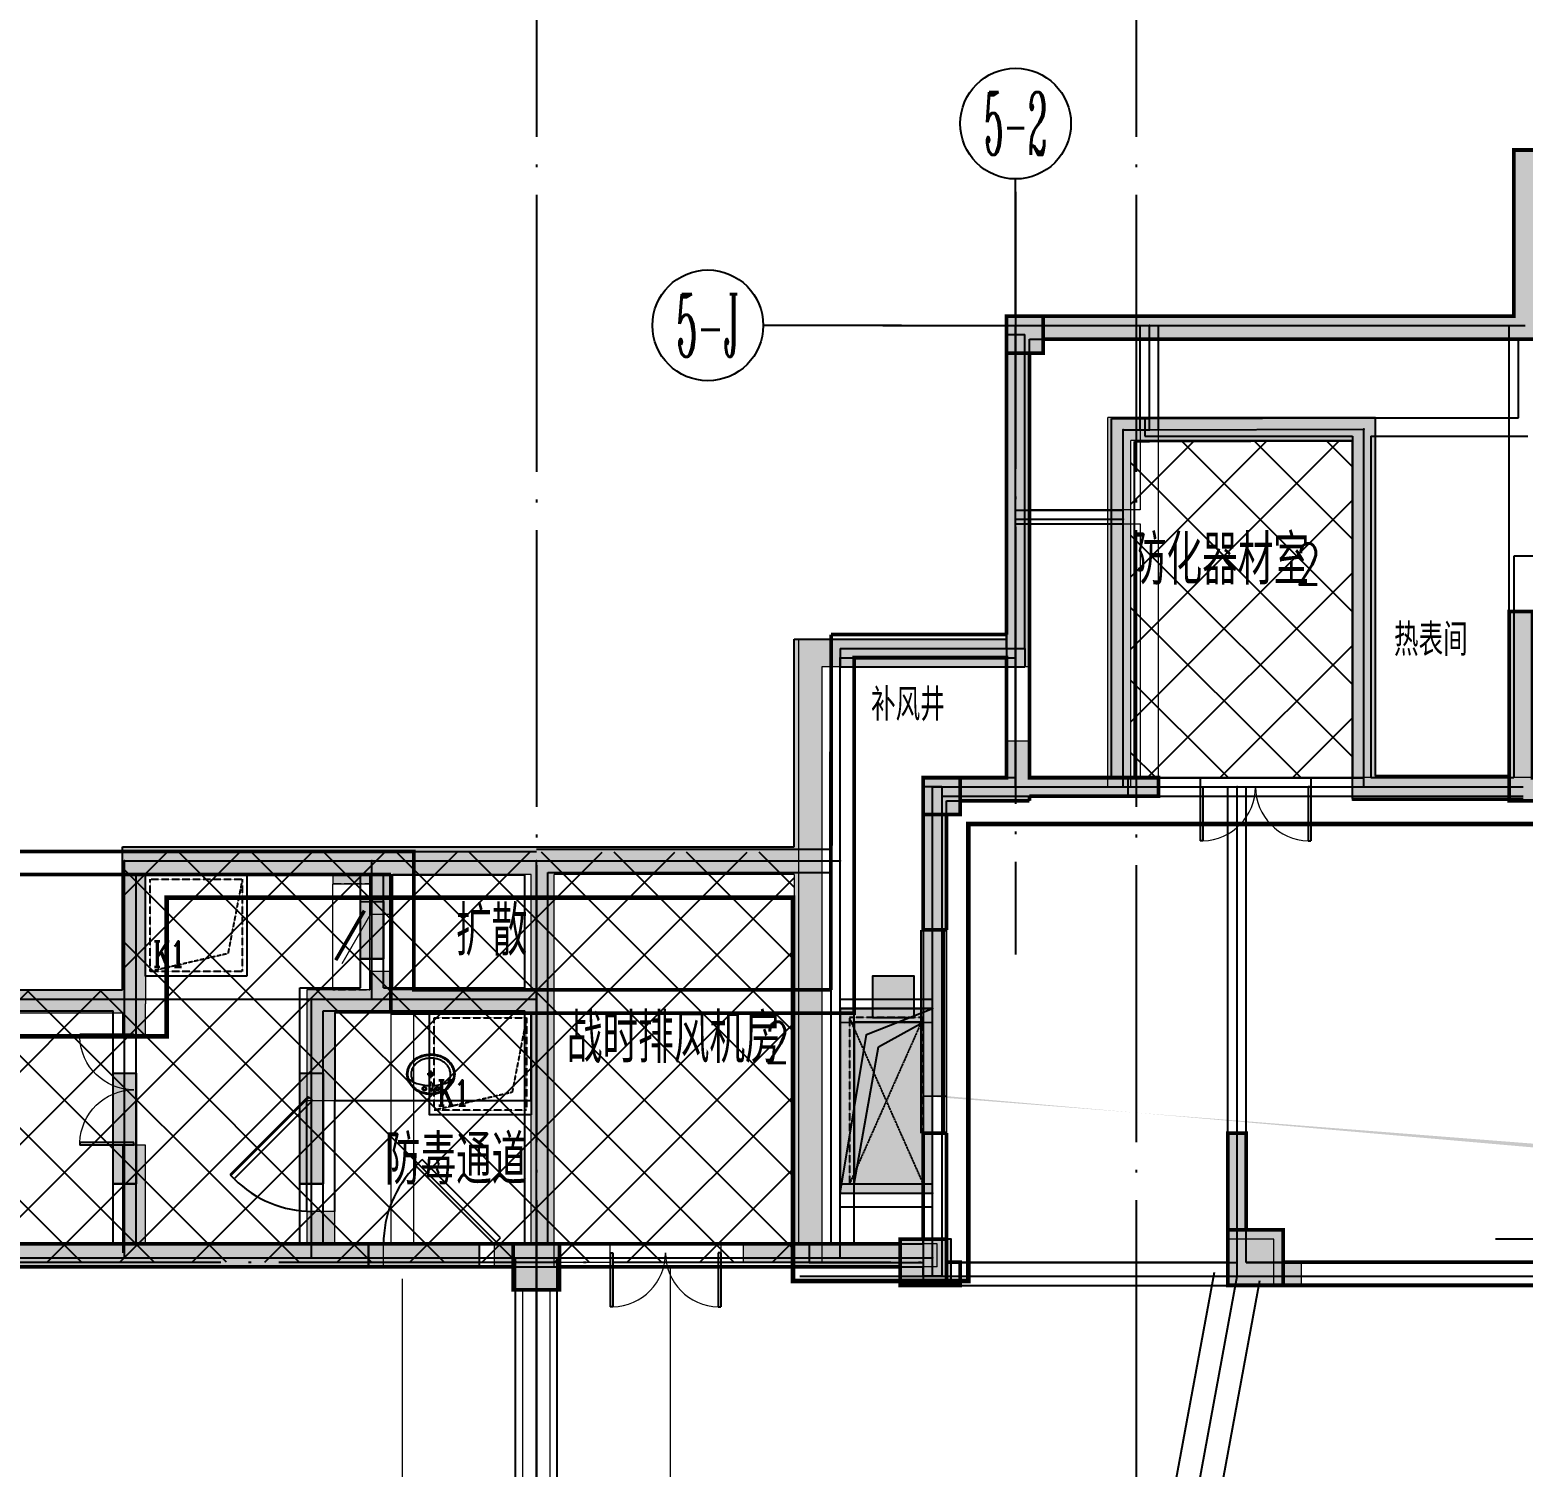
# Model space of a CAD drawing. Extents: x 290727 to 13733020, y 1731457 to 3643100.
# Drawn here: x 681288 to 697470, y 2236260 to 2251831 of the extents above; entities that cross this region are included whole.
import ezdxf
from ezdxf.enums import TextEntityAlignment as Align

# ---------------------------------------------------------------- set-up
doc = ezdxf.new("R2010")
doc.units = 0
doc.header["$LTSCALE"] = 10
doc.header["$PDSIZE"] = 0.5
for name, pattern in [('DASH', [0.35, 0.25, -0.1]), ('DASHED', [0.75, 0.5, -0.25]), ('DOTE', [2.42, 2, -0.2, 0.02, -0.2]), ('虚线', [750, 450, -300])]:
    doc.linetypes.add(name, pattern=pattern)
doc.layers.get('0').update_dxf_attribs({"linetype": 'CONTINUOUS'})
for name, color, linetype, true_color in [('1106', 7, 'CONTINUOUS', 0x89bf5f), ('2106', 7, 'CONTINUOUS', 0x64cfcf), ('2206', 7, 'CONTINUOUS', 0x3474d4), ('3200', 7, 'CONTINUOUS', 0xf4e9b4)]:
    doc.layers.add(name, color=color, linetype=linetype, true_color=true_color)
for name, color, linetype in [('21000', 5, 'CONTINUOUS'), ('AXIS', 3, 'CONTINUOUS'), ('AXIS_TEXT', 7, 'CONTINUOUS'), ('BEAM_CONT', 4, 'CONTINUOUS'), ('BEAM_DASH', 144, 'DASHED'), ('COLU', 2, 'CONTINUOUS'), ('COLUMN', 9, 'CONTINUOUS'), ('DOTE', 8, 'DOTE'), ('LVTRY', 122, 'CONTINUOUS'), ('PUB_HATCH', 8, 'CONTINUOUS'), ('PUB_TEXT', 7, 'CONTINUOUS'), ('SPACE_HATCH', 8, 'CONTINUOUS'), ('WALL', 255, 'CONTINUOUS'), ('WINDOW', 4, 'CONTINUOUS'), ('X-人防$0$PUB_HATCH', 8, 'CONTINUOUS'), ('主楼轴线', 8, 'CONTINUOUS'), ('人防4..30$0$人防4..30$0$SPACE_HATCH', 8, 'CONTINUOUS'), ('作业图', 4, 'CONTINUOUS'), ('填充', 8, 'CONTINUOUS'), ('房间名称', 7, 'CONTINUOUS'), ('文字', 4, 'CONTINUOUS'), ('洞口边线', 7, 'CONTINUOUS'), ('防火分区示意线', 4, 'CONTINUOUS'), ('雨水管', 2, 'CONTINUOUS'), ('风井', 211, 'CONTINUOUS')]:
    doc.layers.add(name, color=color, linetype=linetype)
for name, color, linetype, lineweight in [('_0', 7, 'CONTINUOUS', 15), ('X-人防$0$人防', 210, 'CONTINUOUS', 20), ('人防', 210, 'CONTINUOUS', 20), ('人防4..30$0$人防4..30$0$人防', 210, 'CONTINUOUS', 20), ('板加腋边线', 253, '虚线', 18), ('砼墙', 8, 'CONTINUOUS', 35)]:
    doc.layers.add(name, color=color, linetype=linetype, lineweight=lineweight)
doc.layers.add('DIM_MODI', color=6, linetype='CONTINUOUS', plot=False)
doc.layers.get('0').off()
doc.styles.add('_TCH_AXIS', font='COMPLEX', dxfattribs={"bigfont": 'GBCBIG'})
doc.styles.add('_TCH_DIM', font='SIMPLEX', dxfattribs={"bigfont": 'GBCBIG'})
doc.styles.add('COMPLEX', font='COMPLEX')
doc.styles.add('HNSJY', font='HNSJY-07', dxfattribs={"width": 0.8, "bigfont": 'HNSJY-HZ'})

# ---------------------------------------------------------------- blocks, each defined once
blk = doc.blocks.new('A$C55C93FC2')
at = {"layer": 'DOTE', "linetype": 'DOTE', "ltscale": 150}
for p, q in [((201848.6, 127235.5), (201848.6, 52513.6)), ((208348.6, 127235.5), (208348.6, 63796.9)), ((10299.5, 112042.4), (252290.8, 112042.4))]:
    blk.add_line(p, q, dxfattribs=at)
blk = doc.blocks.new('_FZH')
blk.add_lwpolyline([(-0.5, -0.5), (0.5, -0.5), (0.5, 0.5), (-0.5, 0.5)], close=True)
at = {"layer": 'PUB_HATCH'}
blk.add_solid([(-0.5, -0.5), (0.5, -0.5), (-0.5, 0.5), (0.5, 0.5)], dxfattribs=at)
blk = doc.blocks.new('_AXISO')
blk.add_circle((0, 0), 0.5)
at = {"layer": 'AXIS_TEXT', "style": 'COMPLEX', "width": 1.041667}
blk.add_attdef('A', text='', height=0.56, dxfattribs=at).set_placement((-0.25, -0.28), (0.25, -0.28), align=Align.FIT)
blk = doc.blocks.new('$DorLib2D$00000190')
at = {"color": 0}
blk.add_line((-0.5, 0.187), (0.366, 0.687), dxfattribs=at)
at = {"color": 0, "const_width": 0.0625}
blk.add_lwpolyline([(-0.562, 0.296), (0.304, 0.796)], dxfattribs=at)
blk = doc.blocks.new('X-人防$0$$DorLib2D$00000079')
for p, q in [((-0.207, 0.807), (-0.151, 0.864)), ((0.557, 0.157), (-0.151, 0.864)), ((0.5, 0.1), (-0.207, 0.807)), ((0.5, 0.1), (0.557, 0.157))]:
    blk.add_line(p, q)
blk.add_arc((0.5, 0.1), 1, 135, 180)
blk = doc.blocks.new('$lvtry$00000173')
at = {"color": 0}
for p, q in [((-11, -125, 0), (-16, -50, 0)), ((12, -125, 0), (16, -50, 0)), ((-35, -219, 0), (40, -219, 0)), ((2, -177, 0), (2, -260, 0))]:
    blk.add_line(p, q, dxfattribs=at)
for centre, radius in [((-69, -62, 0), 20.6), ((-69, -62, 0), 15.6), ((0, -50, 0), 15.8), ((72, -62, 0), 20.6), ((72, -62, 0), 15.6), ((2, -219, 0), 23.4)]:
    blk.add_circle(centre, radius, dxfattribs=at)
blk.add_arc((1, -117, 0), 13.9, 215.486, 324.514, dxfattribs=at)
blk.add_ellipse((2, -219, 0), major_axis=(-259, 0), ratio=0.848663, dxfattribs=at)
for start_param, end_param in [(4.764585, 5.931457), (3.493317, 4.671733)]:
    blk.add_ellipse((2, -215, 0), major_axis=(-259, 0), ratio=0.459125, start_param=start_param, end_param=end_param, dxfattribs=at)
for points, knots in [([(-247, -219, 0), (-247, -226, 0), (-247, -233, 0), (-245, -253, 0), (-242, -264, 0), (-234, -288, 0), (-229, -299, 0), (-216, -321, 0), (-209, -331, 0), (-192, -351, 0), (-183, -360, 0), (-162, -377, 0), (-151, -385, 0), (-127, -399, 0), (-115, -405, 0), (-88, -415, 0), (-75, -419, 0), (-47, -425, 0), (-32, -427, 0), (-4, -429, 0), (11, -429, 0), (40, -426, 0), (54, -424, 0), (82, -418, 0), (96, -413, 0), (122, -403, 0), (134, -397, 0), (158, -383, 0), (169, -375, 0), (189, -357, 0), (198, -348, 0), (215, -328, 0), (222, -318, 0), (234, -296, 0), (239, -284, 0), (246, -261, 0), (248, -249, 0), (251, -225, 0), (251, -213, 0), (249, -189, 0), (246, -177, 0), (239, -154, 0), (234, -143, 0), (222, -121, 0), (215, -110, 0), (199, -90, 0), (190, -81, 0), (170, -63, 0), (159, -55, 0), (135, -41, 0), (123, -35, 0), (97, -24, 0), (83, -20, 0), (55, -13, 0), (41, -11, 0), (12, -9, 0), (-3, -9, 0), (-31, -10, 0), (-46, -12, 0), (-74, -18, 0), (-87, -22, 0), (-114, -32, 0), (-126, -38, 0), (-150, -52, 0), (-162, -60, 0), (-182, -77, 0), (-192, -86, 0), (-209, -106, 0), (-216, -116, 0), (-228, -138, 0), (-234, -149, 0), (-242, -172, 0), (-244, -184, 0), (-247, -204, 0), (-247, -211, 0), (-247, -219, 0)], [0, 0, 0, 0, 0.105369, 0.105369, 0.278747, 0.278747, 0.452125, 0.452125, 0.625504, 0.625504, 0.798882, 0.798882, 0.97226, 0.97226, 1.145639, 1.145639, 1.319017, 1.319017, 1.492395, 1.492395, 1.665774, 1.665774, 1.839152, 1.839152, 2.01253, 2.01253, 2.185909, 2.185909, 2.359287, 2.359287, 2.532665, 2.532665, 2.706044, 2.706044, 2.879422, 2.879422, 3.0528, 3.0528, 3.226179, 3.226179, 3.399557, 3.399557, 3.572935, 3.572935, 3.746313, 3.746313, 3.919692, 3.919692, 4.09307, 4.09307, 4.266448, 4.266448, 4.439827, 4.439827, 4.613205, 4.613205, 4.786583, 4.786583, 4.959962, 4.959962, 5.13334, 5.13334, 5.306718, 5.306718, 5.480097, 5.480097, 5.653475, 5.653475, 5.826853, 5.826853, 6.000232, 6.000232, 6.17361, 6.17361, 6.283185, 6.283185, 6.283185, 6.283185]), ([(-184, -131, 0), (-185, -133, 0), (-186, -135, 0), (-191, -143, 0), (-195, -149, 0), (-201, -161, 0), (-203, -168, 0), (-207, -180, 0), (-209, -187, 0), (-211, -199, 0), (-212, -205, 0), (-212, -214, 0), (-212, -216, 0), (-212, -219, 0), (-212, -225, 0), (-212, -232, 0), (-210, -246, 0), (-208, -254, 0), (-204, -266, 0), (-202, -272, 0), (-198, -281, 0), (-196, -286, 0), (-189, -298, 0), (-185, -304, 0), (-176, -316, 0), (-171, -322, 0), (-161, -332, 0), (-156, -337, 0), (-143, -347, 0), (-135, -353, 0), (-121, -362, 0), (-116, -365, 0), (-105, -370, 0), (-100, -373, 0), (-88, -378, 0), (-82, -380, 0), (-69, -384, 0), (-63, -386, 0), (-47, -389, 0), (-38, -391, 0), (-21, -393, 0), (-12, -393, 0), (7, -394, 0), (16, -393, 0), (34, -392, 0), (43, -390, 0), (59, -387, 0), (67, -385, 0), (83, -380, 0), (91, -378, 0), (106, -372, 0), (113, -368, 0), (127, -361, 0), (133, -357, 0), (146, -348, 0), (152, -343, 0), (163, -333, 0), (169, -328, 0), (178, -317, 0), (183, -312, 0), (190, -301, 0), (194, -296, 0), (200, -284, 0), (204, -277, 0), (209, -264, 0), (210, -258, 0), (213, -246, 0), (214, -241, 0), (216, -227, 0), (216, -219, 0), (215, -206, 0), (214, -200, 0), (213, -189, 0), (211, -183, 0), (206, -167, 0), (202, -156, 0), (193, -141, 0), (190, -136, 0), (187, -131, 0)], [5.740897, 5.740897, 5.740897, 5.740897, 5.780874, 5.780874, 5.896829, 5.896829, 6.012784, 6.012784, 6.128739, 6.128739, 6.240697, 6.240697, 6.283185, 6.283185, 6.283185, 6.399826, 6.399826, 6.5409, 6.5409, 6.634, 6.634, 6.7271, 6.7271, 6.852188, 6.852188, 6.977276, 6.977276, 7.077377, 7.077377, 7.229977, 7.229977, 7.317389, 7.317389, 7.404801, 7.404801, 7.497094, 7.497094, 7.589386, 7.589386, 7.712334, 7.712334, 7.835281, 7.835281, 7.958228, 7.958228, 8.081175, 8.081175, 8.194983, 8.194983, 8.30879, 8.30879, 8.422598, 8.422598, 8.537599, 8.537599, 8.6526, 8.6526, 8.767602, 8.767602, 8.884432, 8.884432, 8.982435, 8.982435, 9.119467, 9.119467, 9.224191, 9.224191, 9.328914, 9.328914, 9.470087, 9.470087, 9.571187, 9.571187, 9.672288, 9.672288, 9.874489, 9.874489, 9.967059, 9.967059, 9.967059, 9.967059])]:
    blk.add_open_spline(points, degree=3, knots=knots, dxfattribs=at)
for p in [(1, -50), (2, -219, 0)]:
    blk.add_point(p, dxfattribs=at)
blk = doc.blocks.new('X-人防$0$$DorLib2D$00000083')
for p, q in [((-0.207, 0.782), (-0.172, 0.817)), ((0.5, 0.075), (-0.207, 0.782)), ((0.5, 0.075), (0.535, 0.11))]:
    blk.add_line(p, q)
at = {"const_width": 0.025}
blk.add_lwpolyline([(0.535, 0.11), (-0.172, 0.817)], dxfattribs=at)
blk.add_arc((0.5, 0.075), 1, 135, 180)
blk = doc.blocks.new('X-人防$0$$DorLib2D$00000002')
for p, q in [((-0.5, 0), (-0.5, 0.4875)), ((-0.475, 0.4875), (-0.5, 0.4875)), ((-0.475, 0), (-0.475, 0.4875)), ((0.475, 0), (0.475, 0.4875)), ((0.475, 0.4875), (0.5, 0.4875)), ((0.5, 0), (0.5, 0.4875)), ((-0.5, 0), (-0.475, 0)), ((0.5, 0), (0.475, 0))]:
    blk.add_line(p, q)
at = {"lineweight": 13}
for centre, start, end in [((-0.4875, 0), 0, 88.53072), ((0.4875, 0), 91.46928, 180)]:
    blk.add_arc(centre, 0.4875, start, end, dxfattribs=at)
blk = doc.blocks.new('A$C4605627C')
at = {"layer": '雨水管', "color": 2}
blk.add_lwpolyline([(1100, 0), (0, 0), (0, 1100), (1100, 1100)], close=True, dxfattribs=at)
at = {"layer": '雨水管', "color": 2, "linetype": 'DASH'}
blk.add_lwpolyline([(1050, 50), (50, 50), (50, 1050), (1050, 1050)], close=True, dxfattribs=at)
blk.add_lwpolyline([(1050, 1050), (894, 244), (50, 50)], dxfattribs=at)
at = {"layer": 'PUB_TEXT', "color": 6, "style": '_TCH_AXIS', "width": 0.705882}
blk.add_text('K1', height=275.4, dxfattribs=at).set_placement((82, 102))
blk = doc.blocks.new('车库建筑作业图')
at = {"layer": '_0'}
h = blk.add_hatch(color=8, dxfattribs=at)
h.dxf.hatch_style = 1
h.paths.add_polyline_path([(689020, 2238479), (689020, 2238679), (689620, 2238679), (689620, 2245230), (691870, 2245230), (691870, 2248730), (697370, 2248730), (697370, 2250530), (699320, 2250530), (699320, 2251280), (702420, 2251280), (702420, 2250530), (704370, 2250530), (704370, 2248730), (709870, 2248730), (716970, 2248730), (716970, 2250530), (718920, 2250530), (718920, 2251280), (722020, 2251280), (722020, 2250530), (723970, 2250530), (723970, 2248730), (729470, 2248730), (729470, 2243730), (730370, 2243730), (730370, 2238480), (730370, 2238230), (727870, 2238230), (727870, 2236530), (724092, 2236530), (724092, 2236780), (727620, 2236780), (727620, 2238230), (726170, 2238230), (726170, 2238480), (726870, 2238480), (726870, 2239880), (727070, 2239880), (727070, 2238480), (730120, 2238480), (730120, 2243480), (729220, 2243480), (729220, 2243530), (727820, 2243530), (727820, 2243730), (729220, 2243730), (729220, 2248480), (723720, 2248480), (723720, 2250280), (722020, 2250280), (722020, 2247430), (721770, 2247430), (721770, 2251030), (719170, 2251030), (719170, 2247430), (718920, 2247430), (718920, 2250280), (717220, 2250280), (717220, 2248480), (711670, 2248480), (711670, 2247080), (711470, 2247080), (711470, 2248480), (709870, 2248480), (709870, 2247080), (709670, 2247080), (709670, 2248480), (704120, 2248480), (704120, 2250280), (702420, 2250280), (702420, 2247430), (702170, 2247430), (702170, 2251030), (699570, 2251030), (699570, 2247430), (699320, 2247430), (699320, 2250280), (697620, 2250280), (697620, 2248480), (692120, 2248480), (692120, 2244930), (689870, 2244930), (689870, 2238479)])
h.paths.add_polyline_path([(692120, 2244130), (692120, 2243730), (693520, 2243730), (693520, 2243530), (692120, 2243530), (692120, 2243480), (691220, 2243480), (691220, 2240280), (690970, 2240280), (690970, 2243730), (691870, 2243730), (691870, 2244130)], flags=17)
h.paths.add_polyline_path([(699770, 2245930), (701970, 2245930), (701970, 2245930), (702220, 2245930), (702220, 2246130), (699570, 2246130), (699570, 2245530), (699770, 2245530)], flags=17)
h.paths.add_polyline_path([(697320, 2243480), (698270, 2243480), (698270, 2243730), (697570, 2243730), (697570, 2245530), (697320, 2245530)], flags=17)
h.paths.add_polyline_path([(704370, 2245930), (704370, 2246230), (704070, 2246230), (704070, 2245930)], flags=17)
h.paths.add_polyline_path([(711670, 2243730), (711670, 2244130), (711470, 2244130), (711470, 2243530), (713120, 2243530), (713120, 2243730)], flags=17)
h.paths.add_polyline_path([(703470, 2243480), (704370, 2243480), (704370, 2245180), (704170, 2245180), (704170, 2243730), (703470, 2243730)], flags=17)
h.paths.add_polyline_path([(709870, 2243530), (709870, 2244130), (709670, 2244130), (709670, 2243730), (708220, 2243730), (708220, 2243530)], flags=17)
h.paths.add_polyline_path([(716970, 2243480), (717870, 2243480), (717870, 2243730), (717170, 2243730), (717170, 2245180), (716970, 2245180)], flags=17)
h.paths.add_polyline_path([(719370, 2245930), (721570, 2245930), (721570, 2245530), (721770, 2245530), (721770, 2246130), (719120, 2246130), (719120, 2245930)], flags=17)
h.paths.add_polyline_path([(723070, 2243480), (724020, 2243480), (724020, 2245530), (723770, 2245530), (723770, 2243730), (723070, 2243730)], flags=17)
h.paths.add_polyline_path([(717870, 2239980), (717870, 2242230), (717620, 2242230), (717620, 2239980)], flags=17)
h.paths.add_polyline_path([(723320, 2239980), (723320, 2242230), (723070, 2242230), (723070, 2239980)], flags=17)
h.paths.add_polyline_path([(720370, 2240330), (720570, 2240330), (720570, 2238230), (719770, 2238230), (719770, 2238480), (720370, 2238480)], flags=17)
h.paths.add_polyline_path([(717270, 2245930), (717270, 2246230), (716970, 2246230), (716970, 2245930)], flags=17)
h.paths.add_polyline_path([(691370, 2238230), (690970, 2238230), (690970, 2240280), (691220, 2240280), (691220, 2238480), (691370, 2238480)], flags=17)
h.paths.add_polyline_path([(710770, 2238480), (710970, 2238480), (710970, 2238230), (710370, 2238230), (710370, 2238480), (710570, 2238480), (710570, 2239880), (710770, 2239880)], flags=16)
h.paths.add_polyline_path([(706670, 2238230), (707470, 2238230), (707470, 2239880), (707270, 2239880), (707270, 2238480), (706670, 2238480)], flags=16)
h.paths.add_polyline_path([(700770, 2238230), (701570, 2238230), (701570, 2238480), (700970, 2238480), (700970, 2240330), (700770, 2240330)], flags=17)
h.paths.add_polyline_path([(694270, 2238230), (695070, 2238230), (695070, 2238480), (694470, 2238480), (694470, 2239880), (694270, 2239880)], flags=16)
h.paths.add_polyline_path([(703720, 2239980), (703720, 2242230), (703470, 2242230), (703470, 2239980)], flags=17)
h.paths.add_polyline_path([(698270, 2240180), (698270, 2242230), (698020, 2242230), (698020, 2240180)], flags=17)
h.paths.add_polyline_path([(714670, 2238230), (713870, 2238230), (713870, 2239880), (714070, 2239880), (714070, 2238480), (714670, 2238480)], flags=16)
edge = h.paths.add_edge_path(flags=17)
edge.add_line((691220, 2240280), (691220, 2238480))
edge.add_line((691220, 2238480), (691370, 2238480))
edge.add_line((691370, 2238480), (691370, 2238230))
edge.add_line((691370, 2238230), (690970, 2238230))
edge.add_line((690970, 2238230), (690970, 2240280))
edge.add_line((714070, 2238480), (714070, 2239880))
edge.add_line((714070, 2239880), (713870, 2239880))
edge.add_line((713870, 2239880), (713870, 2238230))
edge.add_line((713870, 2238230), (714670, 2238230))
h = blk.add_hatch(color=256, dxfattribs=at)
h.dxf.hatch_style = 1
h.paths.add_polyline_path([(710070, 2248718), (710070, 2248318), (709670, 2248318), (709670, 2248718)])
h.paths.add_polyline_path([(729670, 2248737), (729670, 2248337), (729270, 2248337), (729270, 2248737)])
h.paths.add_polyline_path([(729670, 2243830), (729670, 2244230), (729270, 2244230), (729270, 2243830)])
h.paths.add_polyline_path([(710420, 2238730), (710420, 2238230), (710920, 2238230), (710920, 2238730)])
h.paths.add_polyline_path([(700470, 2238730), (700470, 2238230), (700970, 2238230), (700970, 2238730)])
h.paths.add_polyline_path([(694270, 2238730), (694270, 2238230), (694770, 2238230), (694770, 2238730)])
h.paths.add_polyline_path([(690720, 2238730), (690720, 2238230), (691220, 2238230), (691220, 2238730)])
at = {"layer": 'PUB_HATCH', "linetype": 'Continuous'}
for points in [[(690070, 2244930), (692070, 2244930), (692070, 2245130), (690070, 2245130)], [(689734, 2238479), (690970, 2238479), (690970, 2238679), (689734, 2238679)]]:
    blk.add_hatch(color=256, dxfattribs=at).paths.add_polyline_path(points)
at = {"layer": 'SPACE_HATCH'}
for points in [[(691870, 2245230), (689570, 2245230), (689870, 2244930), (691870, 2244930)], [(689870, 2244930), (689570, 2245230), (689570, 2242980), (689670, 2242814), (689870, 2242780)], [(682540, 2242680), (682290, 2242980), (682290, 2241430), (682390, 2241270), (682540, 2241281)], [(684821, 2242830), (684871, 2242980), (682290, 2242980), (682540, 2242680), (684571, 2242680)], [(685104, 2242780), (685121, 2242980), (684871, 2242980), (684821, 2242830), (684971, 2242680)], [(686850, 2242740), (686870, 2242980), (685121, 2242980), (685104, 2242780), (685221, 2242680), (686720, 2242680)], [(689670, 2242814), (689570, 2242980), (686870, 2242980), (686850, 2242740), (686970, 2242680), (689570, 2242680)], [(684571, 2242680), (684571, 2242581), (684971, 2242581), (684971, 2242680), (684821, 2242830)], [(684971, 2242680), (684971, 2242251), (685221, 2242251), (685221, 2242680), (685104, 2242780)], [(689670, 2242814), (689570, 2242680), (689570, 2238431), (689870, 2238681), (689870, 2242780)], [(685221, 2241431), (685221, 2241631), (684971, 2241631), (684971, 2241431), (685104, 2241347)], [(682390, 2241270), (682290, 2241430), (677420, 2241430), (677670, 2241180), (682290, 2241180)], [(684291, 2241431), (684291, 2240231), (684591, 2240231), (684591, 2241181)], [(684804, 2241347), (684571, 2241431), (684291, 2241431), (684591, 2241181), (684871, 2241181)], [(684971, 2241431), (684571, 2241431), (684804, 2241347)], [(685104, 2241347), (684971, 2241431), (684804, 2241347), (684871, 2241181), (685121, 2241181)], [(686820, 2241321), (686720, 2241431), (685221, 2241431), (685104, 2241347), (685121, 2241181), (686720, 2241181)], [(682290, 2241180), (682290, 2240947), (682540, 2240947), (682540, 2241281), (682390, 2241270)], [(686720, 2238681), (686970, 2238431), (686970, 2241281), (686820, 2241321), (686720, 2241181)], [(682540, 2238681), (682540, 2239747), (682290, 2239747), (682290, 2238581), (682440, 2238591)], [(684591, 2238681), (684591, 2239031), (684291, 2239031), (684291, 2238681), (684451, 2238631)], [(682540, 2238431), (682290, 2238681), (677670, 2238681), (677420, 2238431)], [(682290, 2238681), (682540, 2238431), (682540, 2238431), (682440, 2238591), (682290, 2238581)], [(684451, 2238631), (684291, 2238681), (682540, 2238681), (682440, 2238591), (682540, 2238431), (684491, 2238431)], [(684540, 2238431), (684540, 2238681), (684591, 2238681), (684451, 2238631), (684491, 2238431)], [(684540, 2238431), (685120, 2238431), (685120, 2238681), (684540, 2238681)], [(686720, 2238681), (686320, 2238681), (686320, 2238431), (686970, 2238431)], [(691120, 2238681), (689870, 2238681), (689570, 2238431), (691120, 2238431)]]:
    blk.add_hatch(color=256, dxfattribs=at).paths.add_polyline_path(points)
at = {"layer": 'X-人防$0$PUB_HATCH'}
for points in [[(693220, 2243631), (693220, 2247381), (692970, 2247631), (692970, 2243631)], [(695620, 2247381), (695870, 2247631), (692970, 2247631), (693220, 2247381)], [(695620, 2243481), (695870, 2243731), (695870, 2247631), (695620, 2247381)], [(698020, 2243481), (698270, 2243731), (695870, 2243731), (695620, 2243481)]]:
    blk.add_hatch(color=256, dxfattribs=at).paths.add_polyline_path(points)
at = {"layer": '人防4..30$0$人防4..30$0$SPACE_HATCH'}
blk.add_hatch(color=256, dxfattribs=at).paths.add_polyline_path([(686820, 2241321), (686970, 2241281), (686970, 2242680), (686850, 2242740), (686720, 2242680), (686720, 2241431)])
at = {"layer": '填充', "linetype": 'Continuous'}
h = blk.add_hatch(dxfattribs=at)
h.set_pattern_fill('ANSI37', color=256, scale=350, style=0)
h.set_pattern_definition([(45, (0, 0), (-392.8862, 392.8862), []), (135, (0, 0), (-392.8862, -392.8862), [])])
h.paths.add_polyline_path([(695620, 2247381), (693220, 2247381), (693220, 2243730), (695620, 2243730)])
h = blk.add_hatch(dxfattribs=at)
h.set_pattern_fill('ANSI37', color=256, scale=350, style=0)
h.set_pattern_definition([(135, (1367640.27, 0), (392.8862, 392.8862), []), (45, (1367640.27, 0), (392.8862, -392.8862), [])])
h.paths.add_polyline_path([(677670, 2238479), (677670, 2241425), (682290, 2241430), (682290, 2242924), (689570, 2242924), (689570, 2238481)])
at = {"linetype": 'Continuous'}
blk.add_lwpolyline([(684591, 2240231), (686720, 2240231), (686720, 2241181), (684591, 2241181)], close=True, dxfattribs=at)
at = {"layer": '_0', "linetype": 'Continuous'}
for points in [[(687027, 2238680), (686527, 2238680), (686527, 2238180), (687027, 2238180)], [(690720, 2238730), (691270, 2238730), (691270, 2238230), (690720, 2238230)]]:
    blk.add_lwpolyline(points, close=True, dxfattribs=at)
at = {"layer": 'AXIS', "linetype": 'Continuous'}
for p, q in [((691970, 2248716), (691970, 2250216)), ((690735, 2248630), (689235, 2248630))]:
    blk.add_line(p, q, dxfattribs=at)
at = {"layer": 'DIM_MODI', "linetype": 'Continuous'}
for p, q in [((697370, 2248730), (697370, 2250530)), ((697370, 2250530), (699320, 2250530)), ((691870, 2245230), (691870, 2248730)), ((691870, 2248730), (697370, 2248730)), ((689570, 2242980), (689570, 2245230)), ((689570, 2245230), (691870, 2245230)), ((682290, 2241430), (682290, 2242980)), ((682290, 2242980), (689570, 2242980)), ((677670, 2241430), (682290, 2241430))]:
    blk.add_line(p, q, dxfattribs=at)
at = {"layer": 'DOTE', "linetype": 'Continuous'}
blk.add_line((701870, 2238731), (697170, 2238731), dxfattribs=at)
at = {"layer": 'WALL'}
for p, q in [((691870, 2245130), (691870, 2248530)), ((691870, 2248530), (692070, 2248530)), ((692070, 2245130), (692070, 2248530)), ((697420, 2247630), (697420, 2248480)), ((697420, 2248480), (697620, 2248480))]:
    blk.add_line(p, q, dxfattribs=at)
at = {"layer": 'WALL', "linetype": 'Continuous'}
for p, q in [((693370, 2247630), (695720, 2247630)), ((693370, 2247630), (693370, 2247430)), ((695720, 2247630), (697420, 2247630)), ((693370, 2247430), (695620, 2247430)), ((695620, 2247430), (695620, 2243730)), ((695820, 2247430), (695820, 2243730)), ((695820, 2247430), (697520, 2247430)), ((698170, 2246130), (697370, 2246130)), ((697370, 2246130), (697370, 2243730)), ((690070, 2245130), (692070, 2245130)), ((690070, 2245130), (690070, 2244930)), ((692070, 2245130), (692070, 2244930)), ((690070, 2244930), (692070, 2244930)), ((690970, 2243730), (691970, 2243730)), ((690970, 2243730), (690970, 2238579)), ((691970, 2243730), (691970, 2243530)), ((693186, 2243730), (693970, 2243730)), ((693186, 2243730), (693186, 2243530)), ((693970, 2243730), (693970, 2243530)), ((695170, 2243730), (695620, 2243730)), ((695170, 2243730), (695170, 2243530)), ((695820, 2243730), (697370, 2243730)), ((690970, 2243630), (690970, 2238730)), ((691170, 2243630), (690970, 2243630)), ((691170, 2243630), (691170, 2238730)), ((691170, 2243530), (691970, 2243530)), ((691170, 2243530), (691170, 2238579)), ((693186, 2243530), (693970, 2243530)), ((695170, 2243530), (695720, 2243530)), ((695720, 2243530), (697470, 2243530)), ((689734, 2238679), (690970, 2238679)), ((689734, 2238679), (689734, 2238479)), ((690970, 2238579), (690970, 2238330)), ((691170, 2238579), (691170, 2238330)), ((689734, 2238479), (690970, 2238479)), ((691170, 2238330), (690970, 2238330))]:
    blk.add_line(p, q, dxfattribs=at)
at = {"layer": 'WINDOW', "color": 7}
for p, q in [((684291, 2239031), (684291, 2240231)), ((684591, 2239031), (684591, 2240231))]:
    blk.add_line(p, q, dxfattribs=at)
at = {"layer": 'WINDOW', "color": 0}
for p, q in [((686320, 2238681), (685120, 2238681)), ((686320, 2238431), (685120, 2238431))]:
    blk.add_line(p, q, dxfattribs=at)
at = {"layer": 'X-人防$0$人防', "color": 6}
for p, q in [((692970, 2243631), (692970, 2247631)), ((695870, 2247631), (692970, 2247631)), ((693220, 2243631), (693220, 2247381)), ((695620, 2247381), (693220, 2247381)), ((692970, 2243631), (693220, 2243631))]:
    blk.add_line(p, q, dxfattribs=at)
at = {"layer": 'X-人防$0$人防', "color": 210}
for p, q in [((695870, 2243731), (695870, 2247631)), ((695620, 2243481), (695620, 2247381)), ((698270, 2243731), (695870, 2243731)), ((698020, 2243481), (695620, 2243481))]:
    blk.add_line(p, q, dxfattribs=at)
at = {"layer": '主楼轴线', "linetype": 'DOTE', "ltscale": 150}
for p, q in [((691970, 2250077), (691970, 2241813)), ((690532, 2248630), (732553, 2248630)), ((690532, 2248630), (732553, 2248630)), ((689632, 2238330), (731653, 2238330))]:
    blk.add_line(p, q, dxfattribs=at)
at = {"layer": '人防'}
for p, q in [((691870, 2245230), (689570, 2245230)), ((689570, 2245230), (689570, 2242980)), ((691870, 2244930), (691870, 2245230)), ((691870, 2244930), (689870, 2244930)), ((689870, 2244930), (689870, 2242780)), ((682290, 2242980), (682290, 2241430)), ((684871, 2242980), (682290, 2242980)), ((685121, 2242980), (684871, 2242980)), ((686870, 2242980), (685121, 2242980)), ((689570, 2242980), (686870, 2242980)), ((689870, 2242780), (689870, 2238681)), ((682540, 2242680), (682540, 2241281)), ((684571, 2242680), (682540, 2242680)), ((684571, 2242680), (684571, 2242581)), ((684571, 2242581), (684971, 2242581)), ((684971, 2242581), (684971, 2242680)), ((684971, 2242680), (684971, 2242251)), ((684971, 2242680), (684971, 2242680)), ((685221, 2242251), (685221, 2242680)), ((686720, 2242680), (685221, 2242680)), ((689570, 2242680), (686970, 2242680)), ((689570, 2242680), (689570, 2238431)), ((684971, 2242251), (685221, 2242251)), ((685221, 2241631), (684971, 2241631)), ((684971, 2241631), (684971, 2241431)), ((685221, 2241431), (685221, 2241631)), ((682290, 2241430), (677420, 2241430)), ((684291, 2241431), (684291, 2240231)), ((684571, 2241431), (684291, 2241431)), ((684971, 2241431), (684571, 2241431)), ((684971, 2241431), (684971, 2241431)), ((686720, 2241431), (685221, 2241431)), ((682540, 2240947), (682540, 2241281)), ((686970, 2238431), (686970, 2241281)), ((682290, 2241180), (677670, 2241180)), ((682290, 2241180), (682290, 2240947)), ((684591, 2240231), (684591, 2241181)), ((684871, 2241181), (684591, 2241181)), ((685121, 2241181), (684871, 2241181)), ((686720, 2241181), (685121, 2241181)), ((686720, 2238681), (686720, 2241181)), ((682290, 2240947), (682540, 2240947)), ((684291, 2240231), (684591, 2240231)), ((682540, 2239747), (682290, 2239747)), ((682290, 2239747), (682290, 2238581)), ((682540, 2238681), (682540, 2239747)), ((684591, 2239031), (684291, 2239031)), ((684291, 2239031), (684291, 2238681)), ((684591, 2238681), (684591, 2239031)), ((682290, 2238681), (677670, 2238681)), ((682290, 2238681), (682290, 2238581)), ((684291, 2238681), (682540, 2238681)), ((684540, 2238681), (684591, 2238681)), ((685120, 2238681), (684540, 2238681)), ((685120, 2238431), (685120, 2238681)), ((686720, 2238681), (686320, 2238681)), ((686320, 2238681), (686320, 2238431)), ((687576, 2238681), (686970, 2238681)), ((687576, 2238481), (687576, 2238681)), ((689570, 2238681), (688776, 2238681)), ((688776, 2238681), (688776, 2238481)), ((691120, 2238681), (689870, 2238681)), ((691120, 2238431), (691120, 2238681)), ((682540, 2238431), (677420, 2238431)), ((682540, 2238431), (682540, 2238431)), ((684491, 2238431), (682540, 2238431)), ((684540, 2238431), (684491, 2238431)), ((684540, 2238431), (685120, 2238431)), ((686320, 2238431), (686970, 2238431)), ((686970, 2238481), (687576, 2238481)), ((688776, 2238481), (689570, 2238481)), ((691120, 2238431), (689570, 2238431))]:
    blk.add_line(p, q, dxfattribs=at)
at = {"layer": '人防', "color": 6, "linetype": 'DASH'}
for p, q in [((684971, 2242581), (684571, 2242581)), ((684571, 2241431), (684971, 2241431))]:
    blk.add_line(p, q, dxfattribs=at)
at = {"layer": '人防', "color": 6, "linetype": 'DASHED'}
for p, q in [((684571, 2241431, 1900), (684571, 2242581, 1900)), ((684971, 2241431, 1900), (684971, 2242581, 1900))]:
    blk.add_line(p, q, dxfattribs=at)
at = {"layer": '人防', "color": 7}
for p, q in [((684971, 2241631, 1900), (684971, 2242251, 1900)), ((685221, 2241631, 1900), (685221, 2242251, 1900))]:
    blk.add_line(p, q, dxfattribs=at)
at = {"layer": '人防4..30$0$人防4..30$0$人防'}
for p, q in [((686720, 2241431), (686720, 2242680)), ((686970, 2241281), (686970, 2242680))]:
    blk.add_line(p, q, dxfattribs=at)
at = {"layer": '砼墙', "lineweight": 0}
for points in [[(689020, 2238479), (689020, 2238679), (689620, 2238679), (689620, 2245230), (691870, 2245230), (691870, 2248730), (697370, 2248730), (697370, 2250530), (699320, 2250530), (699320, 2251280), (702420, 2251280), (702420, 2250530), (704370, 2250530), (704370, 2248730), (709870, 2248730), (716970, 2248730), (716970, 2250530), (718920, 2250530), (718920, 2251280), (722020, 2251280), (722020, 2250530), (723970, 2250530)], [(697620, 2248480), (692120, 2248480), (692120, 2244930), (689870, 2244930), (689870, 2238479), (689020, 2238479)], [(690970, 2238230), (690970, 2240280)], [(691220, 2240280), (691220, 2238480), (691370, 2238480), (691370, 2238230), (690970, 2238230)]]:
    blk.add_lwpolyline(points, dxfattribs=at)
for points in [[(697320, 2243480), (698270, 2243480), (698270, 2243730), (697570, 2243730), (697570, 2245530), (697320, 2245530)], [(692120, 2244130), (692120, 2243730), (693520, 2243730), (693520, 2243530), (692120, 2243530), (692120, 2243480), (691220, 2243480), (691220, 2240280), (690970, 2240280), (690970, 2243730), (691870, 2243730), (691870, 2244130)], [(691370, 2238230), (690970, 2238230), (690970, 2240280), (691220, 2240280), (691220, 2238480), (691370, 2238480)], [(694270, 2238230), (695070, 2238230), (695070, 2238480), (694470, 2238480), (694470, 2239880), (694270, 2239880)], [(690720, 2238730), (690720, 2238230), (691220, 2238230), (691220, 2238730)], [(694270, 2238730), (694270, 2238230), (694770, 2238230), (694770, 2238730)]]:
    blk.add_lwpolyline(points, close=True, dxfattribs=at)
at = {"layer": '防火分区示意线', "color": 5, "linetype": 'DASH', "ltscale": 300, "const_width": 50, "elevation": -2}
blk.add_lwpolyline([(677257, 2240929), (682770, 2240929), (682770, 2242429), (689557, 2242429), (689557, 2238277), (691457, 2238277), (691457, 2243228), (697700, 2243228)], dxfattribs=at)
at = {"layer": '风井', "linetype": 'DASH'}
for p, q in [((690970, 2239330), (690170, 2241130)), ((690970, 2241130), (690170, 2239330))]:
    blk.add_line(p, q, dxfattribs=at)
at = {"layer": '风井', "linetype": 'DASH', "flags": 128}
blk.add_lwpolyline([(690970, 2239330), (690970, 2241130), (690170, 2241130), (690170, 2239330)], close=True, dxfattribs=at)
at = {"layer": 'AXIS', "linetype": 'Continuous'}
ref = blk.add_blockref('_AXISO', (691970, 2250816), dxfattribs=dict(at, xscale=1200, yscale=1200, zscale=1200))
ref.add_attrib('A', '5-2', dxfattribs={"layer": 'AXIS_TEXT', "linetype": 'Continuous', "height": 678.8, "style": '_TCH_AXIS', "width": 0.35}).set_placement((691631, 2250477), (692310, 2250477), align=Align.FIT)
ref = blk.add_blockref('_AXISO', (688635, 2248630), dxfattribs=dict(at, xscale=1200, yscale=1200, zscale=1200))
ref.add_attrib('A', '5-J', dxfattribs={"layer": 'AXIS_TEXT', "linetype": 'Continuous', "height": 678.8, "style": '_TCH_AXIS', "width": 0.368421}).set_placement((688296, 2248290), (688975, 2248290), align=Align.FIT)
at = {"layer": 'COLUMN', "linetype": 'Continuous', "xscale": 450, "yscale": 450, "zscale": 450}
blk.add_blockref('_FZH', (690645, 2241355), dxfattribs=at)
at = {"layer": 'COLUMN', "linetype": 'Continuous', "rotation": 270}
for p, xscale, yscale, zscale in [((686777, 2238430), 500, 500, 500), ((690995, 2238480), 500.0010341298766, 549.9999995199032, 549.9999995199032), ((694570, 2238530), 600, 600, 600)]:
    blk.add_blockref('_FZH', p, dxfattribs=dict(at, xscale=xscale, yscale=yscale, zscale=zscale))
at = {"layer": 'LVTRY', "rotation": 180.002271783201}
blk.add_blockref('$lvtry$00000173', (685635, 2240298, 0), dxfattribs=at)
at = {"layer": 'PUB_TEXT'}
for p in [(682540, 2241580), (685620, 2240077)]:
    blk.add_blockref('A$C4605627C', p, dxfattribs=at)
at = {"layer": 'WINDOW', "color": 7, "yscale": 1200}
for name, p, xscale, zscale, rotation in [('X-人防$0$$DorLib2D$00000002', (694570, 2243631), 1200, 1200, 179.9999523434751), ('X-人防$0$$DorLib2D$00000002', (682415, 2240347), -1200, -1200, 89.99895456622085), ('X-人防$0$$DorLib2D$00000083', (684441, 2239631), 1200, 1200, 89.99874932167101), ('X-人防$0$$DorLib2D$00000002', (688176, 2238581), 1200, 1200, 179.9999943787022)]:
    blk.add_blockref(name, p, dxfattribs=dict(at, xscale=xscale, zscale=zscale, rotation=rotation))
at = {"layer": 'WINDOW', "color": 0, "xscale": 1200, "yscale": 1200, "zscale": -1200, "rotation": 359.9999938771246}
blk.add_blockref('X-人防$0$$DorLib2D$00000079', (685720, 2238556), dxfattribs=at)
at = {"layer": '人防', "color": 7, "xscale": -620, "yscale": 620, "zscale": 250, "rotation": 89.99999836588309}
blk.add_blockref('$DorLib2D$00000190', (685096, 2241941), dxfattribs=at)
at = {"layer": '文字', "linetype": 'Continuous'}
blk.add_blockref('A$C55C93FC2', (484928, 2126437), dxfattribs=at)
at = {"layer": 'PUB_TEXT', "style": '_TCH_DIM'}
for s, p in [('防化器材室', (693220, 2245822)), ('扩散', (685906, 2241803, 1900)), ('战时排风机房', (687107, 2240639)), ('防毒通道', (685134, 2239322, 1900))]:
    blk.add_text(s, height=536.2, dxfattribs=at).set_placement(p)
at = {"layer": 'PUB_TEXT', "style": '_TCH_DIM', "width": 0.705882}
for p in [(695007, 2245822), (689252, 2240639)]:
    blk.add_text('2', height=446, dxfattribs=at).set_placement(p)
at = {"layer": '房间名称', "style": 'HNSJY', "width": 0.8}
for s, p in [('热表间', (696071, 2245049)), ('补风井', (690404, 2244346))]:
    blk.add_text(s, height=350, rotation=360, dxfattribs=at).set_placement(p)
blk = doc.blocks.new('人防-l')
at = {"layer": '21000'}
for points in [[(836762, -891594), (836762, -890974), (837012, -890974), (837012, -891594)], [(834082, -894034), (834082, -892834), (834332, -892834), (834332, -894034)], [(836107, -894034), (836107, -892834), (836357, -892834), (836357, -894034)], [(836850, -894684), (838050, -894684), (838050, -894934), (836850, -894934)]]:
    blk.add_hatch(color=0, dxfattribs=at).paths.add_polyline_path(points)
at = {"layer": '2106'}
for points in [[(844162, -884634), (843762, -884634), (843762, -885034), (844162, -885034)], [(843262, -889634), (842862, -889634), (842862, -890034), (843262, -890034)], [(846762, -894534), (846162, -894534), (846162, -895134), (846762, -895134)], [(838919, -894684), (838419, -894684), (838419, -895184), (838919, -895184)], [(843112, -894634), (842612, -894634), (842612, -895134), (843112, -895134)]]:
    blk.add_hatch(color=0, dxfattribs=at).paths.add_polyline_path(points)
at = {"layer": '3200'}
for points in [[(841962, -892133), (841962, -894133), (842962, -894133), (842962, -893484), (842962, -892133), (842662, -892134), (841962, -892133)], [(842962, -892133), (842662, -892134), (841962, -892133), (841962, -894133), (842245, -892416)]]:
    blk.add_hatch(color=0, dxfattribs=at).paths.add_polyline_path(points)
at = {"color": 0}
for p, q in [((843862, -884734), (845312, -884734)), ((843862, -886834), (843862, -884734)), ((845312, -884734), (849362, -884734)), ((845312, -885866), (845312, -884734)), ((845027, -885866), (845312, -885866)), ((845027, -886834), (845027, -885866)), ((845312, -885866), (847637, -885859)), ((847637, -889734), (847637, -885859)), ((843862, -886834), (845027, -886834)), ((843862, -888334), (843862, -886834)), ((845027, -889734), (845027, -886834)), ((841962, -888334), (843862, -888334)), ((841962, -890534), (841962, -888334)), ((843862, -889734), (843862, -888334)), ((842962, -889734), (843862, -889734)), ((842962, -891284), (842962, -889734)), ((843862, -889734), (845027, -889734)), ((845027, -889734), (845412, -889734)), ((845412, -889734), (846262, -889734)), ((846262, -889734), (847637, -889734)), ((846262, -893484), (846262, -889734)), ((847637, -889734), (849362, -889734)), ((834207, -890534), (836887, -890534)), ((834207, -892034), (834207, -890534)), ((836887, -890534), (838669, -890534)), ((836887, -892034), (836887, -890534)), ((838669, -890534), (841962, -890534)), ((838669, -892034), (838669, -890534)), ((841962, -892034), (841962, -890534)), ((842962, -892133), (842962, -891284)), ((829462, -892034), (834207, -892034)), ((834207, -894834), (834207, -892034)), ((834207, -892034), (836232, -892034)), ((836232, -892034), (836887, -892034)), ((836232, -894834), (836232, -892034)), ((836887, -892034), (838669, -892034)), ((838669, -894834), (838669, -892034)), ((841962, -892133), (841962, -892034)), ((841962, -894133), (841962, -892133)), ((841962, -892133), (842662, -892134)), ((842662, -892134), (842962, -892133)), ((842962, -893484), (842962, -892133)), ((842962, -894133), (842962, -893484)), ((846262, -895034), (846262, -893484)), ((841962, -894834), (841962, -894133)), ((841962, -894133), (842962, -894133)), ((842962, -894834), (842962, -894133)), ((830769, -894834), (834207, -894834)), ((834207, -894834), (836232, -894834)), ((836232, -894834), (838669, -894834)), ((838669, -900984), (838669, -894834)), ((838669, -894834), (841962, -894834)), ((841962, -894834), (842962, -894834)), ((842962, -895034), (842962, -894834)), ((842962, -895034), (843262, -895034)), ((843262, -895034), (846262, -895034)), ((845444, -899484), (846262, -895034)), ((846262, -895034), (846762, -895034)), ((846762, -895034), (852762, -895034))]:
    blk.add_line(p, q, dxfattribs=at)
for p in [(843862, -884734), (845312, -884734), (845027, -885866), (845312, -885866), (847637, -885859), (843862, -886834), (845027, -886834), (841962, -888334), (843862, -888334), (842962, -889734), (843862, -889734), (845027, -889734), (845412, -889734), (846262, -889734), (847637, -889734), (834207, -890534), (836887, -890534), (838669, -890534), (841962, -890534), (842962, -891284), (834207, -892034), (836232, -892034), (836887, -892034), (838669, -892034), (841962, -892034), (841962, -892133), (842662, -892134), (842962, -892133), (842962, -893484), (846262, -893484), (841962, -894133), (842962, -894133), (834207, -894834), (836232, -894834), (838669, -894834), (841962, -894834), (842962, -894834), (842962, -895034), (843262, -895034), (846262, -895034), (846762, -895034)]:
    blk.add_point(p, dxfattribs=at)
at = {"layer": '1106', "color": 0}
for p, q in [((849262, -882834), (849862, -882834)), ((849262, -883433), (849262, -882834)), ((849262, -884634), (849262, -883433)), ((843762, -884634), (845312, -884634)), ((843762, -886834), (843762, -884634)), ((845312, -884634), (849262, -884634)), ((844012, -884884), (845312, -884884)), ((844012, -886834), (844012, -884884)), ((845312, -884884), (849512, -884884)), ((844902, -885742), (845312, -885741)), ((844902, -886834), (844902, -885742)), ((845312, -885741), (847762, -885734)), ((847762, -889609), (847762, -885734)), ((845313, -885991), (847512, -885984)), ((847512, -889859), (847512, -885984)), ((845152, -885991), (845313, -885991)), ((845152, -886834), (845152, -885991)), ((843762, -888084), (843762, -886834)), ((844012, -888334), (844012, -886834)), ((844902, -889634), (844902, -886834)), ((845152, -889634), (845152, -886834)), ((849212, -889609), (849212, -887834)), ((841862, -890409), (841863, -888084)), ((841863, -888084), (843762, -888084)), ((842112, -888334), (843762, -888334)), ((842112, -890534), (842112, -888334)), ((843762, -889634), (843762, -888334)), ((844012, -889634), (844012, -888334)), ((842862, -889634), (843762, -889634)), ((842862, -891284), (842862, -889634)), ((844012, -889634), (844902, -889634)), ((845152, -889634), (845412, -889634)), ((847762, -889609), (849212, -889609)), ((843862, -889834), (845027, -889834)), ((845027, -889834), (845412, -889834)), ((847512, -889859), (849362, -889859)), ((843112, -889884), (843862, -889884)), ((843112, -891284), (843112, -889884)), ((834207, -890434), (836887, -890434)), ((836887, -890434), (838669, -890434)), ((838669, -890409), (841862, -890409)), ((838794, -890659), (841862, -890659)), ((838794, -892034), (838794, -890659)), ((841862, -892034), (841862, -890659)), ((842112, -892034), (842112, -890534)), ((834332, -890684), (836762, -890684)), ((834332, -892034), (834332, -890684)), ((836762, -891909), (836762, -890684)), ((837012, -890684), (838544, -890684)), ((837012, -891909), (837012, -890684)), ((838544, -891909), (838544, -890684)), ((836762, -890974), (837012, -890974)), ((842837, -892133), (842837, -891284)), ((843087, -892133), (843087, -891284)), ((836762, -891594), (837012, -891594)), ((836107, -891909), (836762, -891909)), ((836107, -894684), (836107, -891909)), ((837012, -891909), (838544, -891909)), ((834332, -894684), (834332, -892034)), ((838794, -894684), (838794, -892034)), ((841862, -892133), (841862, -892034)), ((841862, -894133), (841862, -892133)), ((842112, -892133), (842112, -892034)), ((842112, -894133), (842112, -892133)), ((842837, -893484), (842837, -892133)), ((843087, -893484), (843087, -892133)), ((829562, -892159), (834082, -892159)), ((834082, -894684), (834082, -892159)), ((836357, -892159), (836887, -892159)), ((836357, -894684), (836357, -892159)), ((836887, -892159), (838544, -892159)), ((838544, -894684), (838544, -892159)), ((834082, -892834), (834332, -892834)), ((836107, -892834), (836357, -892834)), ((842862, -894133), (842862, -893484)), ((843112, -894133), (843112, -893484)), ((846162, -895134), (846162, -893484)), ((846362, -894884), (846362, -893484)), ((834082, -894034), (834332, -894034)), ((836107, -894034), (836357, -894034)), ((841862, -894684), (841862, -894133)), ((842112, -894684), (842112, -894133)), ((842862, -894684), (842862, -894133)), ((843112, -894834), (843112, -894133)), ((830769, -894684), (834082, -894684)), ((834332, -894684), (836107, -894684)), ((836357, -894684), (838544, -894684)), ((836850, -894684), (836850, -894934)), ((838050, -894684), (838050, -894934)), ((838794, -894684), (841862, -894684)), ((842112, -894684), (842862, -894684)), ((843112, -894884), (843112, -894834)), ((843112, -894884), (843262, -894884)), ((846362, -894884), (846762, -894884)), ((846762, -894884), (852662, -894884)), ((830769, -894934), (834207, -894934)), ((834207, -894934), (836232, -894934)), ((836232, -894934), (838669, -894934)), ((838669, -894934), (841962, -894934)), ((841962, -894934), (842862, -894934)), ((842863, -895134), (842862, -894934)), ((842863, -895134), (843262, -895134)), ((846162, -895134), (846762, -895134)), ((846762, -895134), (852762, -895134))]:
    blk.add_line(p, q, dxfattribs=at)
at = {"layer": '21000', "color": 0, "linetype": 'Continuous'}
for points in [[(836762, -891594), (836762, -890974), (837012, -890974), (837012, -891594)], [(834082, -894034), (834082, -892834), (834332, -892834), (834332, -894034)], [(836107, -894034), (836107, -892834), (836357, -892834), (836357, -894034)], [(836850, -894684), (838050, -894684), (838050, -894934), (836850, -894934)]]:
    blk.add_lwpolyline(points, close=True, dxfattribs=at)
at = {"layer": '2106', "color": 0, "linetype": 'Continuous'}
for points in [[(844162, -884634), (843762, -884634), (843762, -885034), (844162, -885034)], [(843262, -889634), (842862, -889634), (842862, -890034), (843262, -890034)], [(846762, -894534), (846162, -894534), (846162, -895134), (846762, -895134)], [(838919, -894684), (838419, -894684), (838419, -895184), (838919, -895184)], [(843112, -894634), (842612, -894634), (842612, -895134), (843112, -895134)]]:
    blk.add_lwpolyline(points, close=True, dxfattribs=at)
at = {"layer": '2206', "color": 0}
for p, q in [((845212, -885866), (845212, -884734)), ((845212, -885866), (845212, -884734)), ((845412, -885866), (845412, -884734)), ((849212, -885834), (849212, -884734)), ((849212, -885834), (849212, -884734)), ((849212, -887834), (849212, -885834)), ((849212, -887834), (849212, -885834)), ((843862, -886734), (845027, -886734)), ((843862, -886734), (845027, -886734)), ((843862, -886884), (845027, -886884)), ((845412, -889634), (846262, -889634)), ((845412, -889634), (846262, -889634)), ((846262, -889634), (847637, -889634)), ((846262, -889634), (847637, -889634)), ((845412, -889834), (846262, -889834)), ((846162, -893484), (846162, -889734)), ((846162, -893484), (846162, -889734)), ((846262, -889834), (847637, -889834)), ((846362, -893484), (846362, -889734)), ((841962, -892033), (842663, -892034)), ((841962, -892033), (842663, -892034)), ((842662, -892034), (842962, -892033)), ((842662, -892034), (842962, -892033)), ((841962, -892283), (842662, -892284)), ((842663, -892284), (842963, -892283)), ((841962, -894033), (842962, -894033)), ((841962, -894033), (842962, -894033)), ((841962, -894283), (842962, -894283)), ((838444, -900984), (838444, -894834)), ((838444, -900984), (838444, -894834)), ((838894, -900984), (838894, -894834)), ((843262, -894884), (846262, -894884)), ((843262, -894884), (846262, -894884)), ((846762, -894884), (852762, -894884)), ((846762, -894884), (852762, -894884)), ((845198, -899438), (846016, -894989)), ((845198, -899438), (846016, -894989)), ((843262, -895134), (846262, -895134)), ((845690, -899529), (846508, -895079)), ((846762, -895134), (852762, -895134))]:
    blk.add_line(p, q, dxfattribs=at)
at = {"layer": '3200', "color": 0, "linetype": 'Continuous'}
blk.add_lwpolyline([(842962, -892133), (842662, -892134), (841962, -892133), (841962, -894133), (842245, -892416)], close=True, dxfattribs=at)
at = {"layer": '3200', "color": 0}
blk.add_polyline3d([(841962, -892133, 3700), (841962, -894133, 3700), (842962, -894133, 3700), (842962, -893484, 3700), (842962, -892133, 3700), (842662, -892134, 3700), (841962, -892133, 3700), (841962, -892133, 3700)], dxfattribs=at)
blk = doc.blocks.new('梁图-10.22')
at = {"color": 0}
blk.add_lwpolyline([(-1386766, 294758), (-1388716, 294758), (-1388716, 295508), (-1391816, 295508), (-1391816, 294758), (-1393766, 294758), (-1393766, 292958), (-1406366, 292958), (-1406366, 294758), (-1408316, 294758), (-1408316, 295508), (-1411416, 295508), (-1411416, 294758), (-1413366, 294758), (-1413366, 292958), (-1418866, 292958), (-1418866, 287960), (-1419766, 287958), (-1419766, 282458), (-1380366, 282457), (-1380366, 287958), (-1381266, 287958), (-1381266, 292958), (-1386766, 292958), (-1386766, 294758)], dxfattribs=at)
at = {"layer": 'BEAM_CONT', "color": 0, "lineweight": 18}
for p, q in [((-1417416, 292708), (-1417416, 290858)), ((-1417216, 290758), (-1417216, 292708)), ((-1413416, 292708), (-1413416, 291758)), ((-1413416, 291758), (-1413416, 289758)), ((-1417416, 290858), (-1418616, 290858)), ((-1418616, 290708), (-1417416, 290708)), ((-1417416, 290708), (-1417416, 287958)), ((-1417216, 287958), (-1417216, 290758)), ((-1416366, 287958), (-1417216, 287958)), ((-1413416, 287958), (-1416366, 287958)), ((-1420517, 283558), (-1420517, 285458)), ((-1419766, 285458), (-1419766, 284108)), ((-1420517, 285308), (-1419766, 285308)), ((-1419767, 283558), (-1420517, 283558))]:
    blk.add_line(p, q, dxfattribs=at)
at = {"layer": 'BEAM_DASH', "color": 0, "lineweight": 18}
for p, q in [((-1417216, 287758), (-1416466, 287758)), ((-1416466, 287758), (-1416466, 284108)), ((-1416266, 287758), (-1413416, 287758)), ((-1416266, 284108), (-1416266, 287758)), ((-1419766, 286308), (-1419766, 285458)), ((-1419516, 285458), (-1419516, 286308)), ((-1420767, 285458), (-1420767, 283458)), ((-1419766, 285558), (-1420517, 285558)), ((-1419516, 284108), (-1419516, 285458)), ((-1425536, 285408), (-1425536, 282908)), ((-1425286, 282908), (-1425286, 285408)), ((-1420767, 283458), (-1420767, 282908)), ((-1420517, 282908), (-1420517, 283308)), ((-1420517, 283308), (-1419767, 283308)), ((-1416467, 282708), (-1419366, 282708)), ((-1412716, 282708), (-1415866, 282708)), ((-1424110, 282408), (-1424110, 276858)), ((-1423810, 276858), (-1423810, 282408)), ((-1419366, 282458), (-1416467, 282458)), ((-1416640, 282455), (-1417430, 278153)), ((-1416938, 278063), (-1416131, 282458)), ((-1415866, 282458), (-1412566, 282458))]:
    blk.add_line(p, q, dxfattribs=at)
at = {"layer": 'COLU', "color": 0, "const_width": 40}
for points in [[(-1418466, 292958), (-1418866, 292958), (-1418866, 292558), (-1418466, 292558)], [(-1419366, 287958), (-1419766, 287958), (-1419766, 287558), (-1419366, 287558)], [(-1415867, 283058), (-1416467, 283058), (-1416467, 282458), (-1415867, 282458)], [(-1423710, 282908), (-1424210, 282908), (-1424210, 282408), (-1423710, 282408)], [(-1419516, 282958), (-1420016, 282958), (-1420016, 282458), (-1419516, 282458)]]:
    blk.add_lwpolyline(points, close=True, dxfattribs=at)
at = {"layer": 'WALL', "color": 0, "const_width": 40}
for points in [[(-1406366, 292958), (-1406366, 294758), (-1408316, 294758), (-1408316, 295508), (-1411416, 295508), (-1411416, 294758), (-1413366, 294758), (-1413366, 292958), (-1418466, 292958)], [(-1420767, 285658), (-1425286, 285658), (-1425286, 287158), (-1433066, 287158), (-1433066, 287958), (-1433966, 287958), (-1433966, 292558)], [(-1418866, 292558), (-1418866, 289508)], [(-1418616, 287758), (-1417216, 287758), (-1417216, 287958), (-1418616, 287958), (-1418616, 292558)], [(-1418466, 292708), (-1413116, 292708)], [(-1420766, 289508), (-1420767, 285658)], [(-1418866, 289508), (-1420766, 289508)], [(-1425536, 285408), (-1420517, 285408), (-1420516, 289258), (-1418866, 289258), (-1418866, 287958), (-1419366, 287958)], [(-1419366, 287708), (-1418616, 287708)], [(-1418616, 287708), (-1418616, 287758)], [(-1419766, 287558), (-1419766, 286308), (-1419516, 286308)], [(-1419516, 286308), (-1419516, 287558)], [(-1433066, 286908), (-1425536, 286908)], [(-1425536, 286908), (-1425536, 285408)], [(-1419516, 284108), (-1419766, 284108), (-1419766, 282958)], [(-1419516, 282958), (-1419516, 284108)], [(-1416266, 283058), (-1416266, 284108), (-1416466, 284108), (-1416466, 283058)], [(-1424210, 282908), (-1431610, 282908)], [(-1420016, 282908), (-1423710, 282908)], [(-1419516, 282458), (-1419366, 282458), (-1419366, 282708), (-1419516, 282708)], [(-1415866, 282458), (-1412466, 282458), (-1412466, 282708), (-1415866, 282708)], [(-1431610, 282658), (-1424210, 282658)], [(-1423710, 282658), (-1420016, 282658)]]:
    blk.add_lwpolyline(points, dxfattribs=at)
blk.add_lwpolyline([(-1413166, 287958), (-1413166, 289758), (-1413416, 289758), (-1413416, 287708), (-1412466, 287708), (-1412466, 287958)], close=True, dxfattribs=at)
at = {"layer": '板加腋边线', "color": 0, "lineweight": 18}
for p, q in [((-1425410, 278028), (-1425410, 282658)), ((-1422510, 282658), (-1422510, 278108))]:
    blk.add_line(p, q, dxfattribs=at)
at = {"layer": '洞口边线', "color": 0}
blk.add_lwpolyline([(-1419766, 285308), (-1420517, 285308), (-1420517, 283558), (-1420251, 285043), (-1419766, 285308)], close=True, dxfattribs=at)

msp = doc.modelspace()

# ---------------------------------------------------------------- block references
at = {"layer": '作业图', "color": 8, "linetype": 'ByBlock', "extrusion": (8.37508e-20, 6.90696e-07, 1)}
msp.add_blockref('梁图-10.22', (2110736, 1955772, 0), dxfattribs=at)
at = {"layer": '作业图', "linetype": 'Continuous'}
msp.add_blockref('车库建筑作业图', (0, 0), dxfattribs=at)
at = {"layer": '作业图', "color": 8, "linetype": 'ByBlock'}
msp.add_blockref('人防-l', (-151892, 3133363), dxfattribs=at)

doc.saveas('drawing.dxf')
